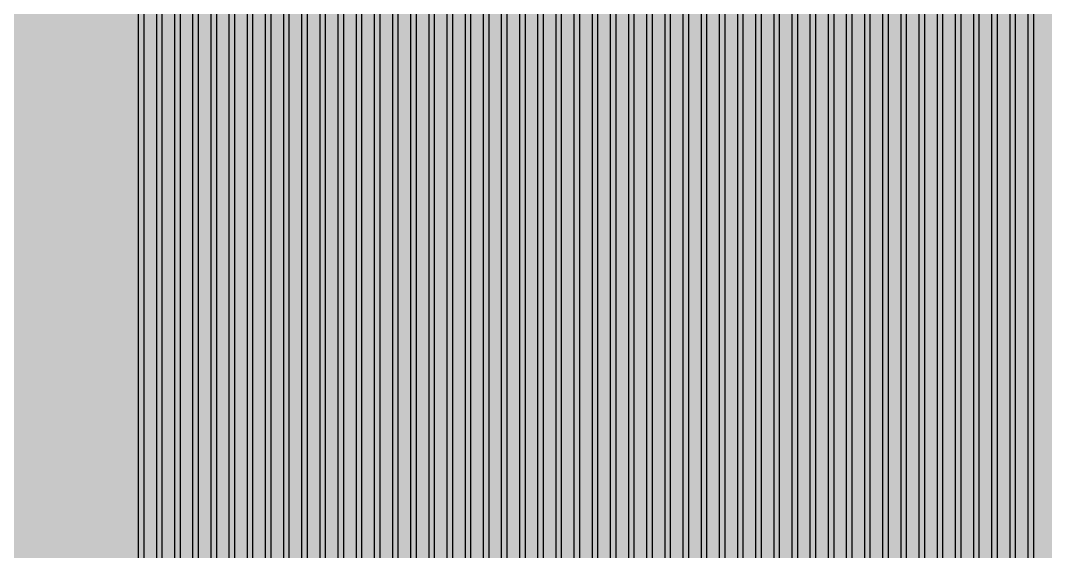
# Model space of a CAD drawing. Header units: metres. Extents: x -7231 to 10969, y -37556 to 1873.
# Drawn here: x -862 to -466.8, y -16956 to -16751.3 of the extents above; entities that cross this region are included whole.
import ezdxf

# ---------------------------------------------------------------- set-up
doc = ezdxf.new("R2010")
doc.units = ezdxf.units.M
for name, color, linetype in [('Metal1', 4, 'CONTINUOUS'), ('Metal2', 3, 'CONTINUOUS'), ('Polyimide', 7, 'CONTINUOUS')]:
    doc.layers.add(name, color=color, linetype=linetype)

msp = doc.modelspace()

# ---------------------------------------------------------------- hatches: boundary and pattern name
at = {"layer": 'Polyimide'}
msp.add_hatch(color=7, dxfattribs=at).paths.add_polyline_path([(4065.69, -468), (4066.67, -501.99), (4068.51, -535.99), (4071.41, -569.99), (4075.54, -603.99), (4081.04, -637.99), (4088.01, -671.99), (4096.52, -705.98), (4106.62, -739.98), (4118.33, -773.98), (4131.63, -807.98), (4146.49, -841.98), (4162.87, -875.98), (4180.68, -909.97), (4199.83, -943.97), (4220.22, -977.97), (4241.73, -1011.97), (4264.21, -1045.97), (4287.52, -1079.96), (4311.51, -1113.96), (4336.01, -1147.96), (4360.86, -1181.96), (4385.88, -1215.96), (4410.89, -1249.96), (4435.74, -1283.95), (4460.24, -1317.95), (4484.23, -1351.95), (4507.54, -1385.95), (4530.02, -1419.95), (4551.53, -1453.94), (4571.92, -1487.94), (4591.07, -1521.94), (4608.88, -1555.94), (4625.26, -1589.94), (4640.12, -1623.94), (4653.42, -1657.93), (4665.13, -1691.93), (4675.23, -1725.93), (4683.74, -1759.93), (4690.71, -1793.93), (4696.21, -1827.93), (4700.34, -1861.92), (4703.24, -1895.92), (4705.08, -1929.92), (4706.06, -1963.92), (4706.44, -1997.92), (4706.5, -2031.91), (4706.5, -4793.02), (4709.95, -4838.39), (4720.22, -4882.71), (4737.08, -4924.98), (4760.13, -4964.2), (4788.85, -4999.49), (4822.58, -5030.03), (4860.53, -5055.12), (4901.85, -5074.18), (4901.85, -5074.18), (4970.68, -5105.23), (5034.7, -5145.26), (5092.76, -5193.54), (5143.8, -5249.19), (5186.89, -5311.2), (5221.24, -5378.44), (5246.23, -5449.69), (5261.41, -5523.66), (5266.5, -5599), (5261.41, -5674.34), (5246.23, -5748.31), (5221.24, -5819.56), (5186.89, -5886.8), (5143.8, -5948.81), (5092.76, -6004.46), (5034.7, -6052.74), (4970.68, -6092.77), (4901.85, -6123.82), (4860.53, -6142.88), (4822.58, -6167.97), (4788.85, -6198.51), (4760.13, -6233.8), (4737.08, -6273.02), (4720.22, -6315.29), (4709.95, -6359.61), (4706.5, -6404.98), (4706.5, -9221.52), (4709.95, -9266.88), (4720.22, -9311.21), (4737.08, -9353.47), (4760.13, -9392.7), (4788.85, -9427.98), (4822.58, -9458.52), (4860.53, -9483.61), (4901.85, -9502.67), (4970.68, -9533.72), (5034.7, -9573.75), (5092.76, -9622.03), (5143.8, -9677.68), (5186.89, -9739.69), (5221.24, -9806.94), (5246.23, -9878.19), (5261.41, -9952.16), (5266.5, -10027.49), (5261.41, -10102.83), (5246.23, -10176.8), (5221.24, -10248.05), (5186.89, -10315.3), (5143.8, -10377.31), (5092.76, -10432.96), (5034.7, -10481.24), (4970.68, -10521.27), (4901.85, -10552.32), (4860.53, -10571.38), (4822.58, -10596.46), (4788.85, -10627), (4760.13, -10662.29), (4737.08, -10701.52), (4720.22, -10743.78), (4709.95, -10788.1), (4706.5, -10833.47), (4706.5, -13650.01), (4709.95, -13695.38), (4720.22, -13739.7), (4737.08, -13781.96), (4760.13, -13821.19), (4788.85, -13856.48), (4822.58, -13887.02), (4860.53, -13912.11), (4901.85, -13931.17), (4970.68, -13962.22), (5034.7, -14002.25), (5092.76, -14050.53), (5143.8, -14106.18), (5186.89, -14168.19), (5221.24, -14235.43), (5246.23, -14306.68), (5261.41, -14380.65), (5266.5, -14455.99), (5261.41, -14531.33), (5246.23, -14605.29), (5221.24, -14676.55), (5186.89, -14743.79), (5143.8, -14805.8), (5092.76, -14861.45), (5034.7, -14909.73), (4970.68, -14949.76), (4901.85, -14980.81), (4860.53, -14999.87), (4822.58, -15024.96), (4788.85, -15055.5), (4760.13, -15090.79), (4737.08, -15130.01), (4720.22, -15172.27), (4709.95, -15216.6), (4706.5, -15261.97), (4706.5, -15455.99), (4720.95, -15750.04), (4764.14, -16041.26), (4835.68, -16326.84), (4934.86, -16604.04), (5060.74, -16870.18), (5212.09, -17122.7), (5387.47, -17359.17), (5585.18, -17577.31), (5803.32, -17775.02), (6039.79, -17950.4), (6292.31, -18101.75), (6558.45, -18227.63), (6835.65, -18326.81), (7121.23, -18398.34), (7412.45, -18441.54), (7706.5, -18455.99), (9969.01, -18455.99), (10047.42, -18459.84), (10125.08, -18471.36), (10201.23, -18490.44), (10275.15, -18516.89), (10346.12, -18550.45), (10413.46, -18590.81), (10476.52, -18637.58), (10534.69, -18690.3), (10587.41, -18748.47), (10634.18, -18811.53), (10674.54, -18878.87), (10708.11, -18949.84), (10734.56, -19023.76), (10753.63, -19099.92), (10765.15, -19177.58), (10769.01, -19255.99), (10769.01, -20895.8), (10730.24, -20951.41), (10694.6, -21009.08), (10662.21, -21068.63), (10633.17, -21129.89), (10607.55, -21192.66), (10585.45, -21256.74), (10566.93, -21321.96), (10552.05, -21388.09), (10540.84, -21454.95), (10533.35, -21522.33), (10529.6, -21590.02), (10529.6, -21657.81), (10533.35, -21725.5), (10540.84, -21792.87), (10552.05, -21859.73), (10566.93, -21925.87), (10585.45, -21991.08), (10607.55, -22055.17), (10633.17, -22117.94), (10662.21, -22179.19), (10694.6, -22238.74), (10730.24, -22296.41), (10769.01, -22352.03), (10769.01, -32454.24), (10728.74, -32510.49), (10691.72, -32568.92), (10658.05, -32629.35), (10627.85, -32691.58), (10601.2, -32755.42), (10578.21, -32820.67), (10558.93, -32887.1), (10543.44, -32954.52), (10531.77, -33022.71), (10523.97, -33091.44), (10520.07, -33160.51), (10520.07, -33229.69), (10523.97, -33298.75), (10531.77, -33367.49), (10543.44, -33435.67), (10558.93, -33503.09), (10578.21, -33569.53), (10601.2, -33634.77), (10627.85, -33698.61), (10658.05, -33760.85), (10691.72, -33821.28), (10728.74, -33879.71), (10769.01, -33935.96), (10769.01, -36556), (10765.15, -36634.41), (10753.63, -36712.07), (10734.56, -36788.23), (10708.11, -36862.15), (10674.54, -36933.12), (10634.18, -37000.46), (10587.41, -37063.51), (10534.69, -37121.69), (10476.52, -37174.41), (10413.46, -37221.18), (10346.12, -37261.54), (10275.15, -37295.1), (10201.23, -37321.55), (10125.08, -37340.63), (10047.42, -37352.15), (9969.01, -37356), (-6231.01, -37356), (-6309.42, -37352.15), (-6387.08, -37340.63), (-6463.23, -37321.55), (-6537.15, -37295.1), (-6608.12, -37261.54), (-6675.46, -37221.18), (-6738.52, -37174.41), (-6796.69, -37121.69), (-6849.41, -37063.51), (-6896.18, -37000.46), (-6936.54, -36933.12), (-6970.11, -36862.15), (-6996.56, -36788.23), (-7015.63, -36712.07), (-7027.15, -36634.41), (-7031.01, -36556), (-7031.01, -33936), (-6990.74, -33879.75), (-6953.7, -33821.31), (-6920.03, -33760.88), (-6889.82, -33698.64), (-6863.18, -33634.8), (-6840.18, -33569.55), (-6820.9, -33503.11), (-6805.4, -33435.69), (-6793.74, -33367.49), (-6785.94, -33298.75), (-6782.03, -33229.68), (-6782.03, -33160.5), (-6785.94, -33091.43), (-6793.74, -33022.69), (-6805.4, -32954.5), (-6820.9, -32887.07), (-6840.18, -32820.63), (-6863.18, -32755.39), (-6889.82, -32691.54), (-6920.03, -32629.3), (-6953.7, -32568.87), (-6990.74, -32510.43), (-7031.01, -32454.18), (-7031.01, -22364.83), (-6990.74, -22308.58), (-6953.7, -22250.14), (-6920.03, -22189.71), (-6889.82, -22127.47), (-6863.18, -22063.62), (-6840.18, -21998.38), (-6820.9, -21931.94), (-6805.4, -21864.51), (-6793.74, -21796.32), (-6785.94, -21727.58), (-6782.03, -21658.51), (-6782.03, -21589.33), (-6785.94, -21520.26), (-6793.74, -21451.52), (-6805.4, -21383.32), (-6820.9, -21315.9), (-6840.18, -21249.46), (-6863.18, -21184.21), (-6889.82, -21120.37), (-6920.03, -21058.13), (-6953.7, -20997.7), (-6990.74, -20939.26), (-7031.01, -20883.01), (-7031.01, -19255.99), (-7027.15, -19177.58), (-7015.63, -19099.92), (-6996.56, -19023.76), (-6970.11, -18949.84), (-6936.54, -18878.87), (-6896.18, -18811.53), (-6849.41, -18748.47), (-6796.69, -18690.3), (-6738.52, -18637.58), (-6675.46, -18590.81), (-6608.12, -18550.45), (-6537.15, -18516.89), (-6463.23, -18490.44), (-6387.08, -18471.36), (-6309.42, -18459.84), (-6231.01, -18455.99), (-3968.5, -18455.99), (-3674.45, -18441.54), (-3383.23, -18398.34), (-3097.65, -18326.81), (-2820.45, -18227.63), (-2554.31, -18101.75), (-2301.79, -17950.4), (-2065.32, -17775.02), (-1847.18, -17577.31), (-1649.47, -17359.17), (-1474.09, -17122.7), (-1322.74, -16870.18), (-1196.86, -16604.04), (-1097.68, -16326.84), (-1026.14, -16041.26), (-982.95, -15750.04), (-968.5, -15455.99), (-968.5, -15261.97), (-971.95, -15216.6), (-982.22, -15172.27), (-999.08, -15130.01), (-1022.13, -15090.79), (-1050.85, -15055.5), (-1084.58, -15024.96), (-1122.53, -14999.87), (-1163.85, -14980.81), (-1232.68, -14949.76), (-1296.7, -14909.73), (-1354.76, -14861.45), (-1405.8, -14805.8), (-1448.89, -14743.79), (-1483.24, -14676.55), (-1508.23, -14605.29), (-1523.41, -14531.33), (-1528.5, -14455.99), (-1523.41, -14380.65), (-1508.23, -14306.68), (-1483.24, -14235.43), (-1448.89, -14168.19), (-1405.8, -14106.18), (-1354.76, -14050.53), (-1296.7, -14002.25), (-1232.68, -13962.22), (-1163.85, -13931.17), (-1122.53, -13912.11), (-1084.58, -13887.02), (-1050.85, -13856.48), (-1022.13, -13821.19), (-999.08, -13781.96), (-982.22, -13739.7), (-971.95, -13695.38), (-968.5, -13650.01), (-968.5, -12309.64), (-971.95, -12264.27), (-982.22, -12219.94), (-999.08, -12177.68), (-1022.13, -12138.46), (-1050.85, -12103.17), (-1084.58, -12072.63), (-1122.53, -12047.54), (-1163.85, -12028.48), (-1232.68, -11997.43), (-1296.7, -11957.4), (-1354.76, -11909.12), (-1405.8, -11853.47), (-1448.89, -11791.46), (-1483.24, -11724.22), (-1508.23, -11652.96), (-1523.41, -11579), (-1528.5, -11503.66), (-1523.41, -11428.32), (-1508.23, -11354.35), (-1483.24, -11283.1), (-1448.89, -11215.86), (-1405.8, -11153.85), (-1354.76, -11098.2), (-1296.7, -11049.92), (-1232.68, -11009.89), (-1163.85, -10978.84), (-1122.53, -10959.78), (-1084.58, -10934.69), (-1050.85, -10904.15), (-1022.13, -10868.86), (-999.08, -10829.63), (-982.22, -10787.37), (-971.95, -10743.05), (-968.5, -10697.68), (-968.5, -9357.31), (-971.95, -9311.94), (-982.22, -9267.62), (-999.08, -9225.35), (-1022.13, -9186.13), (-1050.85, -9150.84), (-1084.58, -9120.3), (-1122.53, -9095.21), (-1163.85, -9076.15), (-1163.85, -9076.15), (-1232.68, -9045.1), (-1296.7, -9005.07), (-1354.76, -8956.79), (-1405.8, -8901.14), (-1448.89, -8839.13), (-1483.24, -8771.89), (-1508.23, -8700.64), (-1523.41, -8626.67), (-1528.5, -8551.33), (-1523.41, -8475.99), (-1508.23, -8402.02), (-1483.24, -8330.77), (-1448.89, -8263.53), (-1405.8, -8201.52), (-1354.76, -8145.87), (-1296.7, -8097.59), (-1232.68, -8057.56), (-1163.85, -8026.51), (-1163.85, -8026.51), (-1122.53, -8007.45), (-1084.58, -7982.36), (-1050.85, -7951.82), (-1022.13, -7916.53), (-999.08, -7877.31), (-982.22, -7835.04), (-971.95, -7790.72), (-968.5, -7745.35), (-968.5, -6404.98), (-971.95, -6359.61), (-982.22, -6315.29), (-999.08, -6273.02), (-1022.13, -6233.8), (-1050.85, -6198.51), (-1084.58, -6167.97), (-1122.53, -6142.88), (-1163.85, -6123.82), (-1163.85, -6123.82), (-1232.68, -6092.77), (-1296.7, -6052.74), (-1354.76, -6004.46), (-1405.8, -5948.81), (-1448.89, -5886.8), (-1483.24, -5819.56), (-1508.23, -5748.31), (-1523.41, -5674.34), (-1528.5, -5599), (-1523.41, -5523.66), (-1508.23, -5449.69), (-1483.24, -5378.44), (-1448.89, -5311.2), (-1405.8, -5249.19), (-1354.76, -5193.54), (-1296.7, -5145.26), (-1232.68, -5105.23), (-1163.85, -5074.18), (-1163.85, -5074.18), (-1122.53, -5055.12), (-1084.58, -5030.03), (-1050.85, -4999.49), (-1022.13, -4964.2), (-999.08, -4924.98), (-982.22, -4882.71), (-971.95, -4838.39), (-968.5, -4793.02), (-968.5, -2031.91), (-968.44, -1997.92), (-968.06, -1963.92), (-967.05, -1929.92), (-965.18, -1895.92), (-962.22, -1861.92), (-958.01, -1827.93), (-952.41, -1793.93), (-945.31, -1759.93), (-936.64, -1725.93), (-926.35, -1691.93), (-914.43, -1657.93), (-900.88, -1623.94), (-885.74, -1589.94), (-869.05, -1555.94), (-850.91, -1521.94), (-831.4, -1487.94), (-810.63, -1453.94), (-788.72, -1419.95), (-765.82, -1385.95), (-742.07, -1351.95), (-717.63, -1317.95), (-692.67, -1283.95), (-667.36, -1249.96), (-641.88, -1215.96), (-616.39, -1181.96), (-591.08, -1147.96), (-566.12, -1113.96), (-541.68, -1079.96), (-517.93, -1045.97), (-495.03, -1011.97), (-473.12, -977.97), (-452.35, -943.97), (-432.84, -909.97), (-414.7, -875.98), (-398.01, -841.98), (-382.87, -807.98), (-369.32, -773.98), (-357.4, -739.98), (-347.11, -705.98), (-338.44, -671.99), (-331.34, -637.99), (-325.74, -603.99), (-321.53, -569.99), (-318.57, -535.99), (-316.7, -501.99), (-315.69, -468), (-315.31, -434), (-315.25, -400), (-315.25, 401), (-315.25, 451), (-315.25, 1644), (-270.25, 1644), (-270.03, 1637.13), (-269.35, 1630.29), (-268.23, 1623.52), (-266.67, 1616.82), (-264.68, 1610.25), (-262.26, 1603.82), (-259.42, 1597.56), (-256.18, 1591.5), (-252.55, 1585.67), (-248.55, 1580.08), (-244.19, 1574.77), (-239.5, 1569.75), (-234.48, 1565.06), (-229.17, 1560.7), (-223.58, 1556.7), (-217.75, 1553.07), (-211.69, 1549.83), (-205.43, 1546.99), (-199, 1544.57), (-192.43, 1542.58), (-185.73, 1541.02), (-178.96, 1539.9), (-172.12, 1539.22), (-165.25, 1539), (-158.38, 1539.22), (-151.54, 1539.9), (-144.77, 1541.02), (-138.07, 1542.58), (-131.5, 1544.57), (-125.07, 1546.99), (-118.81, 1549.83), (-112.75, 1553.07), (-106.92, 1556.7), (-101.33, 1560.7), (-96.02, 1565.06), (-91, 1569.75), (-86.31, 1574.77), (-81.95, 1580.08), (-77.95, 1585.67), (-74.32, 1591.5), (-71.08, 1597.56), (-68.24, 1603.82), (-65.82, 1610.25), (-63.83, 1616.82), (-62.27, 1623.52), (-61.15, 1630.29), (-60.47, 1637.13), (-60.25, 1644), (1853, 1644), (1853, 1573), (3815.25, 1573), (3815.46, 1579.54), (3816.11, 1586.05), (3817.17, 1592.51), (3818.66, 1598.88), (3820.56, 1605.14), (3822.86, 1611.27), (3825.56, 1617.23), (3828.65, 1623), (3832.1, 1628.56), (3835.91, 1633.88), (3840.07, 1638.93), (3844.54, 1643.71), (3849.32, 1648.18), (3854.37, 1652.34), (3859.69, 1656.15), (3865.25, 1659.6), (3871.02, 1662.69), (3876.98, 1665.39), (3883.11, 1667.69), (3889.37, 1669.59), (3895.74, 1671.08), (3902.2, 1672.14), (3908.71, 1672.79), (3915.25, 1673), (3921.79, 1672.79), (3928.3, 1672.14), (3934.76, 1671.08), (3941.13, 1669.59), (3947.39, 1667.69), (3953.52, 1665.39), (3959.48, 1662.69), (3965.25, 1659.6), (3970.81, 1656.15), (3976.13, 1652.34), (3981.18, 1648.18), (3985.96, 1643.71), (3990.43, 1638.93), (3994.59, 1633.88), (3998.4, 1628.56), (4001.85, 1623), (4004.94, 1617.23), (4007.64, 1611.27), (4009.94, 1605.14), (4011.84, 1598.88), (4013.33, 1592.51), (4014.39, 1586.05), (4015.04, 1579.54), (4015.25, 1573), (4065.25, 1573), (4065.25, 451), (4065.25, 401), (4065.25, -400), (4065.31, -434), (4065.69, -468)])

# ---------------------------------------------------------------- linework, layer by layer
at = {"layer": 'Metal1'}
for points in [[(-645.54, -17790.15), (-669.91, -17767.65), (-694.29, -17745.15), (-718.67, -17722.65), (-743.05, -17700.15), (-767.42, -17677.65), (-791.8, -17655.15), (-806.58, -17641.51), (-816.5, -17618.85), (-816.5, -16631.91), (-814.5, -16631.91), (-814.5, -17618.44), (-804.92, -17640.32), (-790.44, -17653.68), (-766.07, -17676.18), (-741.69, -17698.68), (-717.31, -17721.18), (-692.93, -17743.68), (-668.56, -17766.18), (-644.18, -17788.68)], [(-632.43, -17790.15), (-656.68, -17767.65), (-680.93, -17745.15), (-705.18, -17722.65), (-729.43, -17700.15), (-753.68, -17677.65), (-777.93, -17655.15), (-792.63, -17641.51), (-802.5, -17618.89), (-802.5, -16631.91), (-800.5, -16631.91), (-800.5, -17618.47), (-790.97, -17640.32), (-776.57, -17653.68), (-752.32, -17676.18), (-728.07, -17698.68), (-703.82, -17721.18), (-679.57, -17743.69), (-655.32, -17766.19), (-631.07, -17788.69)], [(-619.32, -17790.15), (-643.44, -17767.65), (-667.57, -17745.15), (-691.69, -17722.65), (-715.81, -17700.15), (-739.94, -17677.65), (-764.06, -17655.15), (-778.68, -17641.5), (-788.5, -17618.93), (-788.5, -16631.91), (-786.5, -16631.91), (-786.5, -17618.51), (-777.02, -17640.33), (-762.69, -17653.68), (-738.57, -17676.18), (-714.45, -17698.69), (-690.32, -17721.19), (-666.2, -17743.69), (-642.08, -17766.19), (-617.96, -17788.69)], [(-606.21, -17790.15), (-630.21, -17767.65), (-654.2, -17745.15), (-678.2, -17722.65), (-702.2, -17700.15), (-726.19, -17677.65), (-750.19, -17655.14), (-764.74, -17641.5), (-774.5, -17618.96), (-774.5, -16631.91), (-772.5, -16631.91), (-772.5, -17618.55), (-763.07, -17640.33), (-748.82, -17653.69), (-724.82, -17676.19), (-700.83, -17698.69), (-676.83, -17721.19), (-652.84, -17743.69), (-628.84, -17766.19), (-604.84, -17788.69)], [(-593.1, -17790.15), (-616.97, -17767.65), (-640.84, -17745.15), (-664.71, -17722.65), (-688.58, -17700.14), (-712.45, -17677.64), (-736.32, -17655.14), (-750.79, -17641.5), (-760.5, -17619), (-760.5, -16631.91), (-758.5, -16631.91), (-758.5, -17618.59), (-749.12, -17640.33), (-734.95, -17653.69), (-711.08, -17676.19), (-687.21, -17698.69), (-663.34, -17721.19), (-639.47, -17743.69), (-615.6, -17766.19), (-591.73, -17788.69)], [(-579.99, -17790.15), (-603.74, -17767.64), (-627.48, -17745.14), (-651.22, -17722.64), (-674.96, -17700.14), (-698.7, -17677.64), (-722.45, -17655.14), (-736.84, -17641.5), (-746.5, -17619.04), (-746.5, -16631.91), (-744.5, -16631.91), (-744.5, -17618.62), (-735.17, -17640.33), (-721.07, -17653.69), (-697.33, -17676.19), (-673.59, -17698.69), (-649.84, -17721.19), (-626.1, -17743.69), (-602.36, -17766.19), (-578.62, -17788.69)], [(-566.89, -17790.14), (-590.5, -17767.64), (-614.12, -17745.14), (-637.73, -17722.64), (-661.35, -17700.14), (-684.96, -17677.64), (-708.58, -17655.14), (-722.89, -17641.5), (-732.5, -17619.07), (-732.5, -16631.91), (-730.5, -16631.91), (-730.5, -17618.66), (-721.22, -17640.33), (-707.2, -17653.69), (-683.58, -17676.19), (-659.97, -17698.69), (-636.35, -17721.19), (-612.74, -17743.69), (-589.12, -17766.19), (-565.51, -17788.7)], [(-553.78, -17790.14), (-577.27, -17767.64), (-600.75, -17745.14), (-624.24, -17722.64), (-647.73, -17700.14), (-671.22, -17677.64), (-694.7, -17655.14), (-708.94, -17641.5), (-718.5, -17619.11), (-718.5, -16631.91), (-716.5, -16631.91), (-716.5, -17618.7), (-707.27, -17640.33), (-693.32, -17653.69), (-669.83, -17676.19), (-646.35, -17698.69), (-622.86, -17721.2), (-599.37, -17743.7), (-575.88, -17766.2), (-552.4, -17788.7)], [(-540.67, -17790.14), (-564.03, -17767.64), (-587.39, -17745.14), (-610.75, -17722.64), (-634.11, -17700.14), (-657.47, -17677.64), (-680.83, -17655.14), (-695, -17641.49), (-704.5, -17619.14), (-704.5, -16631.91), (-702.5, -16631.91), (-702.5, -17618.74), (-693.32, -17640.34), (-679.45, -17653.7), (-656.09, -17676.2), (-632.72, -17698.7), (-609.36, -17721.2), (-586, -17743.7), (-562.64, -17766.2), (-539.28, -17788.7)], [(-527.56, -17790.14), (-550.8, -17767.64), (-574.03, -17745.14), (-597.26, -17722.64), (-620.5, -17700.14), (-643.73, -17677.63), (-666.96, -17655.13), (-681.05, -17641.49), (-690.5, -17619.18), (-690.5, -16631.91), (-688.5, -16631.91), (-688.5, -17618.77), (-679.37, -17640.34), (-665.57, -17653.7), (-642.34, -17676.2), (-619.1, -17698.7), (-595.87, -17721.2), (-572.64, -17743.7), (-549.4, -17766.2), (-526.17, -17788.7)], [(-514.45, -17790.14), (-537.56, -17767.64), (-560.67, -17745.13), (-583.77, -17722.63), (-606.88, -17700.13), (-629.99, -17677.63), (-653.09, -17655.13), (-667.1, -17641.49), (-676.5, -17619.22), (-676.5, -16631.91), (-674.5, -16631.91), (-674.5, -17618.81), (-665.41, -17640.34), (-651.7, -17653.7), (-628.59, -17676.2), (-605.48, -17698.7), (-582.38, -17721.2), (-559.27, -17743.7), (-536.17, -17766.2), (-513.06, -17788.7)], [(-501.35, -17790.13), (-524.33, -17767.63), (-547.3, -17745.13), (-570.28, -17722.63), (-593.26, -17700.13), (-616.24, -17677.63), (-639.22, -17655.13), (-653.15, -17641.49), (-662.5, -17619.25), (-662.5, -16631.91), (-660.5, -16631.91), (-660.5, -17618.85), (-651.46, -17640.34), (-637.82, -17653.7), (-614.84, -17676.2), (-591.86, -17698.7), (-568.88, -17721.2), (-545.91, -17743.7), (-522.93, -17766.2), (-499.95, -17788.7)], [(-488.24, -17790.13), (-511.09, -17767.63), (-533.94, -17745.13), (-556.79, -17722.63), (-579.65, -17700.13), (-602.5, -17677.63), (-625.35, -17655.13), (-639.2, -17641.49), (-648.5, -17619.29), (-648.5, -16631.91), (-646.5, -16631.91), (-646.5, -17618.89), (-637.51, -17640.34), (-623.95, -17653.7), (-601.09, -17676.2), (-578.24, -17698.7), (-555.39, -17721.2), (-532.54, -17743.71), (-509.69, -17766.21), (-486.83, -17788.71)], [(-475.13, -17790.13), (-497.85, -17767.63), (-520.58, -17745.13), (-543.3, -17722.63), (-566.03, -17700.13), (-588.75, -17677.63), (-611.48, -17655.13), (-625.26, -17641.48), (-634.5, -17619.32), (-634.5, -16631.91), (-632.5, -16631.91), (-632.5, -17618.92), (-623.56, -17640.35), (-610.07, -17653.7), (-587.35, -17676.21), (-564.62, -17698.71), (-541.9, -17721.21), (-519.17, -17743.71), (-496.45, -17766.21), (-473.72, -17788.71)], [(-462.02, -17790.13), (-484.62, -17767.63), (-507.22, -17745.13), (-529.81, -17722.63), (-552.41, -17700.13), (-575.01, -17677.62), (-597.61, -17655.12), (-611.31, -17641.48), (-620.5, -17619.36), (-620.5, -16631.91), (-618.5, -16631.91), (-618.5, -17618.96), (-609.61, -17640.35), (-596.2, -17653.71), (-573.6, -17676.21), (-551, -17698.71), (-528.4, -17721.21), (-505.81, -17743.71), (-483.21, -17766.21), (-460.61, -17788.71)], [(-448.91, -17790.13), (-471.38, -17767.63), (-493.85, -17745.12), (-516.33, -17722.62), (-538.8, -17700.12), (-561.27, -17677.62), (-583.74, -17655.12), (-597.36, -17641.48), (-606.5, -17619.39), (-606.5, -16631.91), (-604.5, -16631.91), (-604.5, -17619), (-595.66, -17640.35), (-582.32, -17653.71), (-559.85, -17676.21), (-537.38, -17698.71), (-514.91, -17721.21), (-492.44, -17743.71), (-469.97, -17766.21), (-447.5, -17788.71)], [(-435.81, -17790.12), (-458.15, -17767.62), (-480.49, -17745.12), (-502.84, -17722.62), (-525.18, -17700.12), (-547.52, -17677.62), (-569.87, -17655.12), (-583.41, -17641.48), (-592.5, -17619.43), (-592.5, -16631.91), (-590.5, -16631.91), (-590.5, -17619.03), (-581.71, -17640.35), (-568.45, -17653.71), (-546.1, -17676.21), (-523.76, -17698.71), (-501.42, -17721.21), (-479.07, -17743.71), (-456.73, -17766.21), (-434.39, -17788.71)], [(-422.7, -17790.12), (-444.91, -17767.62), (-467.13, -17745.12), (-489.35, -17722.62), (-511.56, -17700.12), (-533.78, -17677.62), (-556, -17655.12), (-569.46, -17641.48), (-578.5, -17619.46), (-578.5, -16631.91), (-576.5, -16631.91), (-576.5, -17619.07), (-567.76, -17640.35), (-554.57, -17653.71), (-532.36, -17676.21), (-510.14, -17698.71), (-487.92, -17721.21), (-465.71, -17743.72), (-443.49, -17766.22), (-421.27, -17788.72)], [(-409.59, -17790.12), (-431.68, -17767.62), (-453.77, -17745.12), (-475.86, -17722.62), (-497.95, -17700.12), (-520.04, -17677.62), (-542.12, -17655.12), (-555.52, -17641.48), (-564.5, -17619.5), (-564.5, -16631.91), (-562.5, -16631.91), (-562.5, -17619.11), (-553.81, -17640.35), (-540.7, -17653.71), (-518.61, -17676.22), (-496.52, -17698.72), (-474.43, -17721.22), (-452.34, -17743.72), (-430.25, -17766.22), (-408.16, -17788.72)], [(-396.48, -17790.12), (-418.44, -17767.62), (-440.41, -17745.12), (-462.37, -17722.62), (-484.33, -17700.12), (-506.29, -17677.61), (-528.25, -17655.11), (-541.57, -17641.47), (-550.5, -17619.53), (-550.5, -16631.91), (-548.5, -16631.91), (-548.5, -17619.14), (-539.86, -17640.36), (-526.82, -17653.72), (-504.86, -17676.22), (-482.9, -17698.72), (-460.94, -17721.22), (-438.97, -17743.72), (-417.01, -17766.22), (-395.05, -17788.72)], [(-383.37, -17790.12), (-405.21, -17767.62), (-427.04, -17745.11), (-448.88, -17722.61), (-470.71, -17700.11), (-492.55, -17677.61), (-514.38, -17655.11), (-527.62, -17641.47), (-536.5, -17619.57), (-536.5, -16631.91), (-534.5, -16631.91), (-534.5, -17619.18), (-525.91, -17640.36), (-512.95, -17653.72), (-491.11, -17676.22), (-469.28, -17698.72), (-447.44, -17721.22), (-425.61, -17743.72), (-403.77, -17766.22), (-381.94, -17788.72)], [(-370.27, -17790.11), (-391.97, -17767.61), (-413.68, -17745.11), (-435.39, -17722.61), (-457.1, -17700.11), (-478.8, -17677.61), (-500.51, -17655.11), (-513.67, -17641.47), (-522.5, -17619.6), (-522.5, -16631.91), (-520.5, -16631.91), (-520.5, -17619.21), (-511.96, -17640.36), (-499.07, -17653.72), (-477.36, -17676.22), (-455.66, -17698.72), (-433.95, -17721.22), (-412.24, -17743.72), (-390.53, -17766.22), (-368.83, -17788.73)], [(-357.16, -17790.11), (-378.74, -17767.61), (-400.32, -17745.11), (-421.9, -17722.61), (-443.48, -17700.11), (-465.06, -17677.61), (-486.64, -17655.11), (-499.72, -17641.47), (-508.5, -17619.64), (-508.5, -16631.91), (-506.5, -16631.91), (-506.5, -17619.25), (-498.01, -17640.36), (-485.2, -17653.72), (-463.62, -17676.22), (-442.04, -17698.72), (-420.46, -17721.23), (-398.88, -17743.73), (-377.29, -17766.23), (-355.71, -17788.73)], [(-344.05, -17790.11), (-365.5, -17767.61), (-386.96, -17745.11), (-408.41, -17722.61), (-429.86, -17700.11), (-451.32, -17677.61), (-472.77, -17655.11), (-485.78, -17641.47), (-494.5, -17619.67), (-494.5, -16631.91), (-492.5, -16631.91), (-492.5, -17619.29), (-484.06, -17640.36), (-471.32, -17653.73), (-449.87, -17676.23), (-428.42, -17698.73), (-406.96, -17721.23), (-385.51, -17743.73), (-364.06, -17766.23), (-342.6, -17788.73)], [(-330.94, -17790.11), (-352.27, -17767.61), (-373.59, -17745.11), (-394.92, -17722.61), (-416.25, -17700.1), (-437.57, -17677.6), (-458.9, -17655.1), (-471.83, -17641.46), (-480.5, -17619.71), (-480.5, -16631.91), (-478.5, -16631.91), (-478.5, -17619.32), (-470.11, -17640.37), (-457.45, -17653.73), (-436.12, -17676.23), (-414.8, -17698.73), (-393.47, -17721.23), (-372.14, -17743.73), (-350.82, -17766.23), (-329.49, -17788.73)]]:
    msp.add_lwpolyline(points, dxfattribs=at)
at = {"layer": 'Metal2'}
for points in [[(-638.98, -17790.15), (-663.3, -17767.65), (-687.61, -17745.15), (-711.92, -17722.65), (-736.24, -17700.15), (-760.55, -17677.65), (-784.87, -17655.15), (-799.61, -17641.51), (-809.5, -17618.87), (-809.5, -16631.91), (-807.5, -16631.91), (-807.5, -17618.45), (-797.94, -17640.32), (-783.51, -17653.68), (-759.19, -17676.18), (-734.88, -17698.68), (-710.56, -17721.18), (-686.25, -17743.68), (-661.94, -17766.18), (-637.62, -17788.69)], [(-625.87, -17790.15), (-650.06, -17767.65), (-674.25, -17745.15), (-698.43, -17722.65), (-722.62, -17700.15), (-746.81, -17677.65), (-770.99, -17655.15), (-785.66, -17641.51), (-795.5, -17618.91), (-795.5, -16631.91), (-793.5, -16631.91), (-793.5, -17618.49), (-783.99, -17640.32), (-769.63, -17653.68), (-745.45, -17676.18), (-721.26, -17698.68), (-697.07, -17721.19), (-672.88, -17743.69), (-648.7, -17766.19), (-624.51, -17788.69)], [(-612.77, -17790.15), (-636.82, -17767.65), (-660.88, -17745.15), (-684.94, -17722.65), (-709, -17700.15), (-733.06, -17677.65), (-757.12, -17655.15), (-771.71, -17641.5), (-781.5, -17618.95), (-781.5, -16631.91), (-779.5, -16631.91), (-779.5, -17618.53), (-770.04, -17640.33), (-755.76, -17653.69), (-731.7, -17676.19), (-707.64, -17698.69), (-683.58, -17721.19), (-659.52, -17743.69), (-635.46, -17766.19), (-611.4, -17788.69)], [(-599.66, -17790.15), (-623.59, -17767.65), (-647.52, -17745.15), (-671.45, -17722.65), (-695.39, -17700.15), (-719.32, -17677.64), (-743.25, -17655.14), (-757.76, -17641.5), (-767.5, -17618.98), (-767.5, -16631.91), (-765.5, -16631.91), (-765.5, -17618.57), (-756.09, -17640.33), (-741.88, -17653.69), (-717.95, -17676.19), (-694.02, -17698.69), (-670.08, -17721.19), (-646.15, -17743.69), (-622.22, -17766.19), (-598.29, -17788.69)], [(-586.55, -17790.15), (-610.35, -17767.65), (-634.16, -17745.14), (-657.97, -17722.64), (-681.77, -17700.14), (-705.58, -17677.64), (-729.38, -17655.14), (-743.81, -17641.5), (-753.5, -17619.02), (-753.5, -16631.91), (-751.5, -16631.91), (-751.5, -17618.61), (-742.14, -17640.33), (-728.01, -17653.69), (-704.2, -17676.19), (-680.4, -17698.69), (-656.59, -17721.19), (-632.79, -17743.69), (-608.98, -17766.19), (-585.18, -17788.69)], [(-573.44, -17790.14), (-597.12, -17767.64), (-620.8, -17745.14), (-644.48, -17722.64), (-668.15, -17700.14), (-691.83, -17677.64), (-715.51, -17655.14), (-729.87, -17641.5), (-739.5, -17619.05), (-739.5, -16631.91), (-737.5, -16631.91), (-737.5, -17618.64), (-728.19, -17640.33), (-714.13, -17653.69), (-690.45, -17676.19), (-666.78, -17698.69), (-643.1, -17721.19), (-619.42, -17743.69), (-595.74, -17766.19), (-572.06, -17788.69)], [(-560.33, -17790.14), (-583.88, -17767.64), (-607.44, -17745.14), (-630.99, -17722.64), (-654.54, -17700.14), (-678.09, -17677.64), (-701.64, -17655.14), (-715.92, -17641.5), (-725.5, -17619.09), (-725.5, -16631.91), (-723.5, -16631.91), (-723.5, -17618.68), (-714.24, -17640.33), (-700.26, -17653.69), (-676.71, -17676.19), (-653.16, -17698.69), (-629.6, -17721.19), (-606.05, -17743.7), (-582.5, -17766.2), (-558.95, -17788.7)], [(-547.22, -17790.14), (-570.65, -17767.64), (-594.07, -17745.14), (-617.5, -17722.64), (-640.92, -17700.14), (-664.34, -17677.64), (-687.77, -17655.14), (-701.97, -17641.49), (-711.5, -17619.13), (-711.5, -16631.91), (-709.5, -16631.91), (-709.5, -17618.72), (-700.29, -17640.34), (-686.38, -17653.69), (-662.96, -17676.19), (-639.54, -17698.7), (-616.11, -17721.2), (-592.69, -17743.7), (-569.26, -17766.2), (-545.84, -17788.7)], [(-534.12, -17790.14), (-557.41, -17767.64), (-580.71, -17745.14), (-604.01, -17722.64), (-627.3, -17700.14), (-650.6, -17677.64), (-673.9, -17655.13), (-688.02, -17641.49), (-697.5, -17619.16), (-697.5, -16631.91), (-695.5, -16631.91), (-695.5, -17618.76), (-686.34, -17640.34), (-672.51, -17653.7), (-649.21, -17676.2), (-625.91, -17698.7), (-602.62, -17721.2), (-579.32, -17743.7), (-556.02, -17766.2), (-532.73, -17788.7)], [(-521.01, -17790.14), (-544.18, -17767.64), (-567.35, -17745.14), (-590.52, -17722.63), (-613.69, -17700.13), (-636.86, -17677.63), (-660.03, -17655.13), (-674.07, -17641.49), (-683.5, -17619.2), (-683.5, -16631.91), (-681.5, -16631.91), (-681.5, -17618.79), (-672.39, -17640.34), (-658.63, -17653.7), (-635.46, -17676.2), (-612.29, -17698.7), (-589.12, -17721.2), (-565.95, -17743.7), (-542.78, -17766.2), (-519.61, -17788.7)], [(-507.9, -17790.13), (-530.94, -17767.63), (-553.99, -17745.13), (-577.03, -17722.63), (-600.07, -17700.13), (-623.11, -17677.63), (-646.16, -17655.13), (-660.13, -17641.49), (-669.5, -17619.23), (-669.5, -16631.91), (-667.5, -16631.91), (-667.5, -17618.83), (-658.44, -17640.34), (-644.76, -17653.7), (-621.72, -17676.2), (-598.67, -17698.7), (-575.63, -17721.2), (-552.59, -17743.7), (-529.55, -17766.2), (-506.5, -17788.7)], [(-494.79, -17790.13), (-517.71, -17767.63), (-540.62, -17745.13), (-563.54, -17722.63), (-586.45, -17700.13), (-609.37, -17677.63), (-632.29, -17655.13), (-646.18, -17641.49), (-655.5, -17619.27), (-655.5, -16631.91), (-653.5, -16631.91), (-653.5, -17618.87), (-644.49, -17640.34), (-630.88, -17653.7), (-607.97, -17676.2), (-585.05, -17698.7), (-562.14, -17721.2), (-539.22, -17743.7), (-516.31, -17766.21), (-493.39, -17788.71)], [(-481.68, -17790.13), (-504.47, -17767.63), (-527.26, -17745.13), (-550.05, -17722.63), (-572.84, -17700.13), (-595.63, -17677.63), (-618.41, -17655.13), (-632.23, -17641.49), (-641.5, -17619.31), (-641.5, -16631.91), (-639.5, -16631.91), (-639.5, -17618.9), (-630.54, -17640.34), (-617.01, -17653.7), (-594.22, -17676.2), (-571.43, -17698.71), (-548.64, -17721.21), (-525.86, -17743.71), (-503.07, -17766.21), (-480.28, -17788.71)], [(-468.58, -17790.13), (-491.24, -17767.63), (-513.9, -17745.13), (-536.56, -17722.63), (-559.22, -17700.13), (-581.88, -17677.63), (-604.54, -17655.12), (-618.28, -17641.48), (-627.5, -17619.34), (-627.5, -16631.91), (-625.5, -16631.91), (-625.5, -17618.94), (-616.59, -17640.35), (-603.13, -17653.71), (-580.47, -17676.21), (-557.81, -17698.71), (-535.15, -17721.21), (-512.49, -17743.71), (-489.83, -17766.21), (-467.17, -17788.71)], [(-455.47, -17790.13), (-478, -17767.63), (-500.54, -17745.13), (-523.07, -17722.63), (-545.6, -17700.12), (-568.14, -17677.62), (-590.67, -17655.12), (-604.33, -17641.48), (-613.5, -17619.38), (-613.5, -16631.91), (-611.5, -16631.91), (-611.5, -17618.98), (-602.64, -17640.35), (-589.26, -17653.71), (-566.73, -17676.21), (-544.19, -17698.71), (-521.66, -17721.21), (-499.12, -17743.71), (-476.59, -17766.21), (-454.05, -17788.71)], [(-442.36, -17790.13), (-464.77, -17767.62), (-487.17, -17745.12), (-509.58, -17722.62), (-531.99, -17700.12), (-554.39, -17677.62), (-576.8, -17655.12), (-590.39, -17641.48), (-599.5, -17619.41), (-599.5, -16631.91), (-597.5, -16631.91), (-597.5, -17619.01), (-588.69, -17640.35), (-575.38, -17653.71), (-552.98, -17676.21), (-530.57, -17698.71), (-508.16, -17721.21), (-485.76, -17743.71), (-463.35, -17766.21), (-440.94, -17788.71)], [(-429.25, -17790.12), (-451.53, -17767.62), (-473.81, -17745.12), (-496.09, -17722.62), (-518.37, -17700.12), (-540.65, -17677.62), (-562.93, -17655.12), (-576.44, -17641.48), (-585.5, -17619.45), (-585.5, -16631.91), (-583.5, -16631.91), (-583.5, -17619.05), (-574.74, -17640.35), (-561.51, -17653.71), (-539.23, -17676.21), (-516.95, -17698.71), (-494.67, -17721.21), (-472.39, -17743.71), (-450.11, -17766.22), (-427.83, -17788.72)], [(-416.14, -17790.12), (-438.3, -17767.62), (-460.45, -17745.12), (-482.6, -17722.62), (-504.75, -17700.12), (-526.91, -17677.62), (-549.06, -17655.12), (-562.49, -17641.48), (-571.5, -17619.48), (-571.5, -16631.91), (-569.5, -16631.91), (-569.5, -17619.09), (-560.79, -17640.35), (-547.63, -17653.71), (-525.48, -17676.21), (-503.33, -17698.72), (-481.18, -17721.22), (-459.02, -17743.72), (-436.87, -17766.22), (-414.72, -17788.72)], [(-403.04, -17790.12), (-425.06, -17767.62), (-447.09, -17745.12), (-469.11, -17722.62), (-491.14, -17700.12), (-513.16, -17677.62), (-535.19, -17655.11), (-548.54, -17641.47), (-557.5, -17619.52), (-557.5, -16631.91), (-555.5, -16631.91), (-555.5, -17619.12), (-546.84, -17640.36), (-533.76, -17653.72), (-511.73, -17676.22), (-489.71, -17698.72), (-467.68, -17721.22), (-445.66, -17743.72), (-423.63, -17766.22), (-401.61, -17788.72)], [(-389.93, -17790.12), (-411.83, -17767.62), (-433.72, -17745.12), (-455.62, -17722.61), (-477.52, -17700.11), (-499.42, -17677.61), (-521.32, -17655.11), (-534.59, -17641.47), (-543.5, -17619.55), (-543.5, -16631.91), (-541.5, -16631.91), (-541.5, -17619.16), (-532.89, -17640.36), (-519.88, -17653.72), (-497.99, -17676.22), (-476.09, -17698.72), (-454.19, -17721.22), (-432.29, -17743.72), (-410.39, -17766.22), (-388.49, -17788.72)], [(-376.82, -17790.11), (-398.59, -17767.61), (-420.36, -17745.11), (-442.13, -17722.61), (-463.9, -17700.11), (-485.68, -17677.61), (-507.45, -17655.11), (-520.65, -17641.47), (-529.5, -17619.59), (-529.5, -16631.91), (-527.5, -16631.91), (-527.5, -17619.2), (-518.94, -17640.36), (-506.01, -17653.72), (-484.24, -17676.22), (-462.47, -17698.72), (-440.7, -17721.22), (-418.92, -17743.72), (-397.15, -17766.22), (-375.38, -17788.72)], [(-363.71, -17790.11), (-385.36, -17767.61), (-407, -17745.11), (-428.64, -17722.61), (-450.29, -17700.11), (-471.93, -17677.61), (-493.58, -17655.11), (-506.7, -17641.47), (-515.5, -17619.62), (-515.5, -16631.91), (-513.5, -16631.91), (-513.5, -17619.23), (-504.99, -17640.36), (-492.14, -17653.72), (-470.49, -17676.22), (-448.85, -17698.72), (-427.2, -17721.22), (-405.56, -17743.72), (-383.91, -17766.23), (-362.27, -17788.73)], [(-350.6, -17790.11), (-372.12, -17767.61), (-393.64, -17745.11), (-415.15, -17722.61), (-436.67, -17700.11), (-458.19, -17677.61), (-479.71, -17655.11), (-492.75, -17641.47), (-501.5, -17619.65), (-501.5, -16631.91), (-499.5, -16631.91), (-499.5, -17619.27), (-491.04, -17640.36), (-478.26, -17653.72), (-456.74, -17676.22), (-435.23, -17698.73), (-413.71, -17721.23), (-392.19, -17743.73), (-370.67, -17766.23), (-349.16, -17788.73)], [(-337.5, -17790.11), (-358.89, -17767.61), (-380.28, -17745.11), (-401.67, -17722.61), (-423.06, -17700.11), (-444.44, -17677.61), (-465.83, -17655.1), (-478.8, -17641.46), (-487.5, -17619.69), (-487.5, -16631.91), (-485.5, -16631.91), (-485.5, -17619.3), (-477.09, -17640.37), (-464.39, -17653.73), (-443, -17676.23), (-421.61, -17698.73), (-400.22, -17721.23), (-378.83, -17743.73), (-357.44, -17766.23), (-336.05, -17788.73)], [(-324.39, -17790.11), (-345.65, -17767.61), (-366.91, -17745.1), (-388.18, -17722.6), (-409.44, -17700.1), (-430.7, -17677.6), (-451.96, -17655.1), (-464.85, -17641.46), (-473.5, -17619.72), (-473.5, -16631.91), (-471.5, -16631.91), (-471.5, -17619.34), (-463.14, -17640.37), (-450.51, -17653.73), (-429.25, -17676.23), (-407.98, -17698.73), (-386.72, -17721.23), (-365.46, -17743.73), (-344.2, -17766.23), (-322.93, -17788.73)]]:
    msp.add_lwpolyline(points, dxfattribs=at)

doc.saveas('drawing.dxf')
